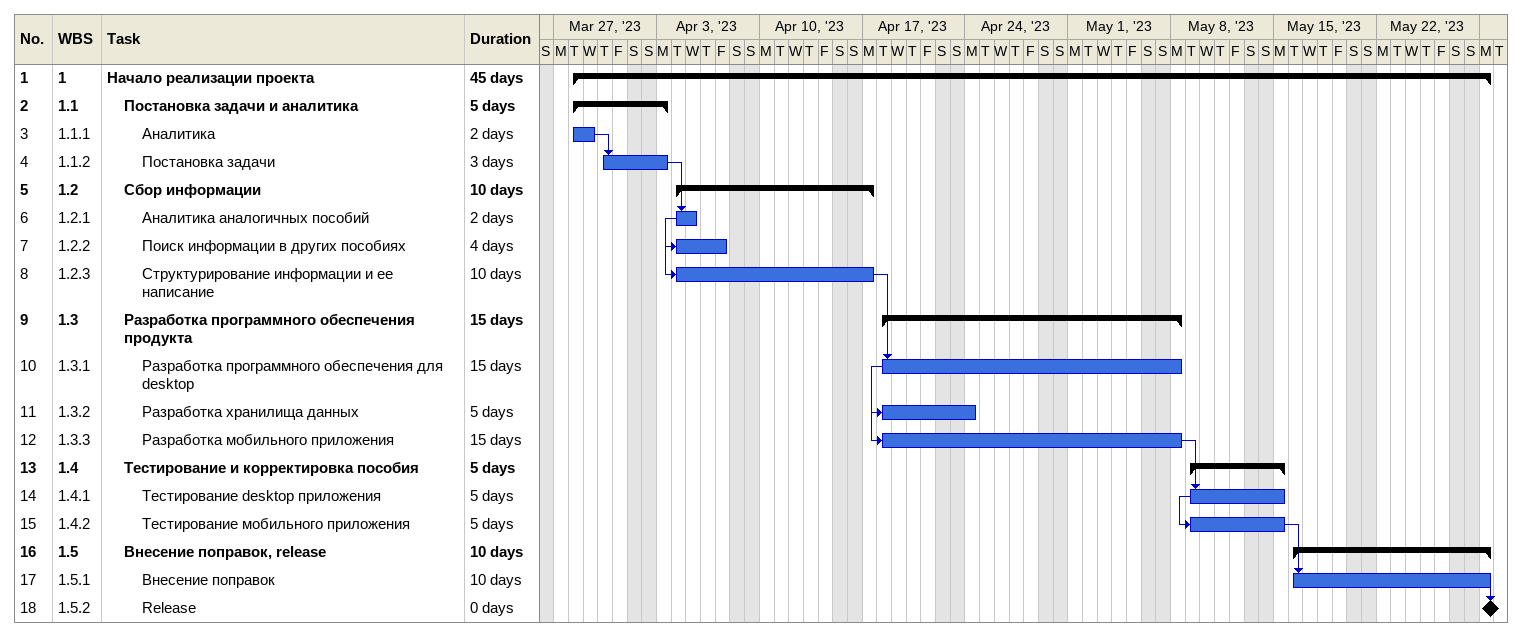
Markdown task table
| ID | WBS | Task | Duration | Start | Finish | Predecessors |
|---|---|---|---|---|---|---|
| 1 | 1 | **Начало реализации проекта** | 45d | 2023-03-28 | 2023-05-29 |  |
| 2 | 1.1 | **Постановка задачи и аналитика** | 5d | 2023-03-28 | 2023-04-03 |  |
| 3 | 1.1.1 | Аналитика | 2d | 2023-03-28 | 2023-03-29 |  |
| 4 | 1.1.2 | Постановка задачи | 3d | 2023-03-30 | 2023-04-03 | 3 |
| 5 | 1.2 | **Сбор информации** | 10d | 2023-04-04 | 2023-04-17 |  |
| 6 | 1.2.1 | Аналитика аналогичных пособий | 2d | 2023-04-04 | 2023-04-05 | 4 |
| 7 | 1.2.2 | Поиск информации в других пособиях | 4d | 2023-04-04 | 2023-04-07 | 6SS |
| 8 | 1.2.3 | Структурирование информации и ее написание | 10d | 2023-04-04 | 2023-04-17 | 7SS |
| 9 | 1.3 | **Разработка программного обеспечения продукта** | 15d | 2023-04-18 | 2023-05-08 |  |
| 10 | 1.3.1 | Разработка программного обеспечения для desktop | 15d | 2023-04-18 | 2023-05-08 | 8 |
| 11 | 1.3.2 | Разработка хранилища данных | 5d | 2023-04-18 | 2023-04-24 | 10SS |
| 12 | 1.3.3 | Разработка мобильного приложения | 15d | 2023-04-18 | 2023-05-08 | 11SS |
| 13 | 1.4 | **Тестирование и корректировка пособия** | 5d | 2023-05-09 | 2023-05-15 |  |
| 14 | 1.4.1 | Тестирование desktop приложения | 5d | 2023-05-09 | 2023-05-15 | 12 |
| 15 | 1.4.2 | Тестирование мобильного приложения | 5d | 2023-05-09 | 2023-05-15 | 14SS |
| 16 | 1.5 | **Внесение поправок, release** | 10d | 2023-05-16 | 2023-05-29 |  |
| 17 | 1.5.1 | Внесение поправок | 10d | 2023-05-16 | 2023-05-29 | 15 |
| 18 | 1.5.2 | Release | 0d | 2023-05-29 | 2023-05-29 | 17 |
